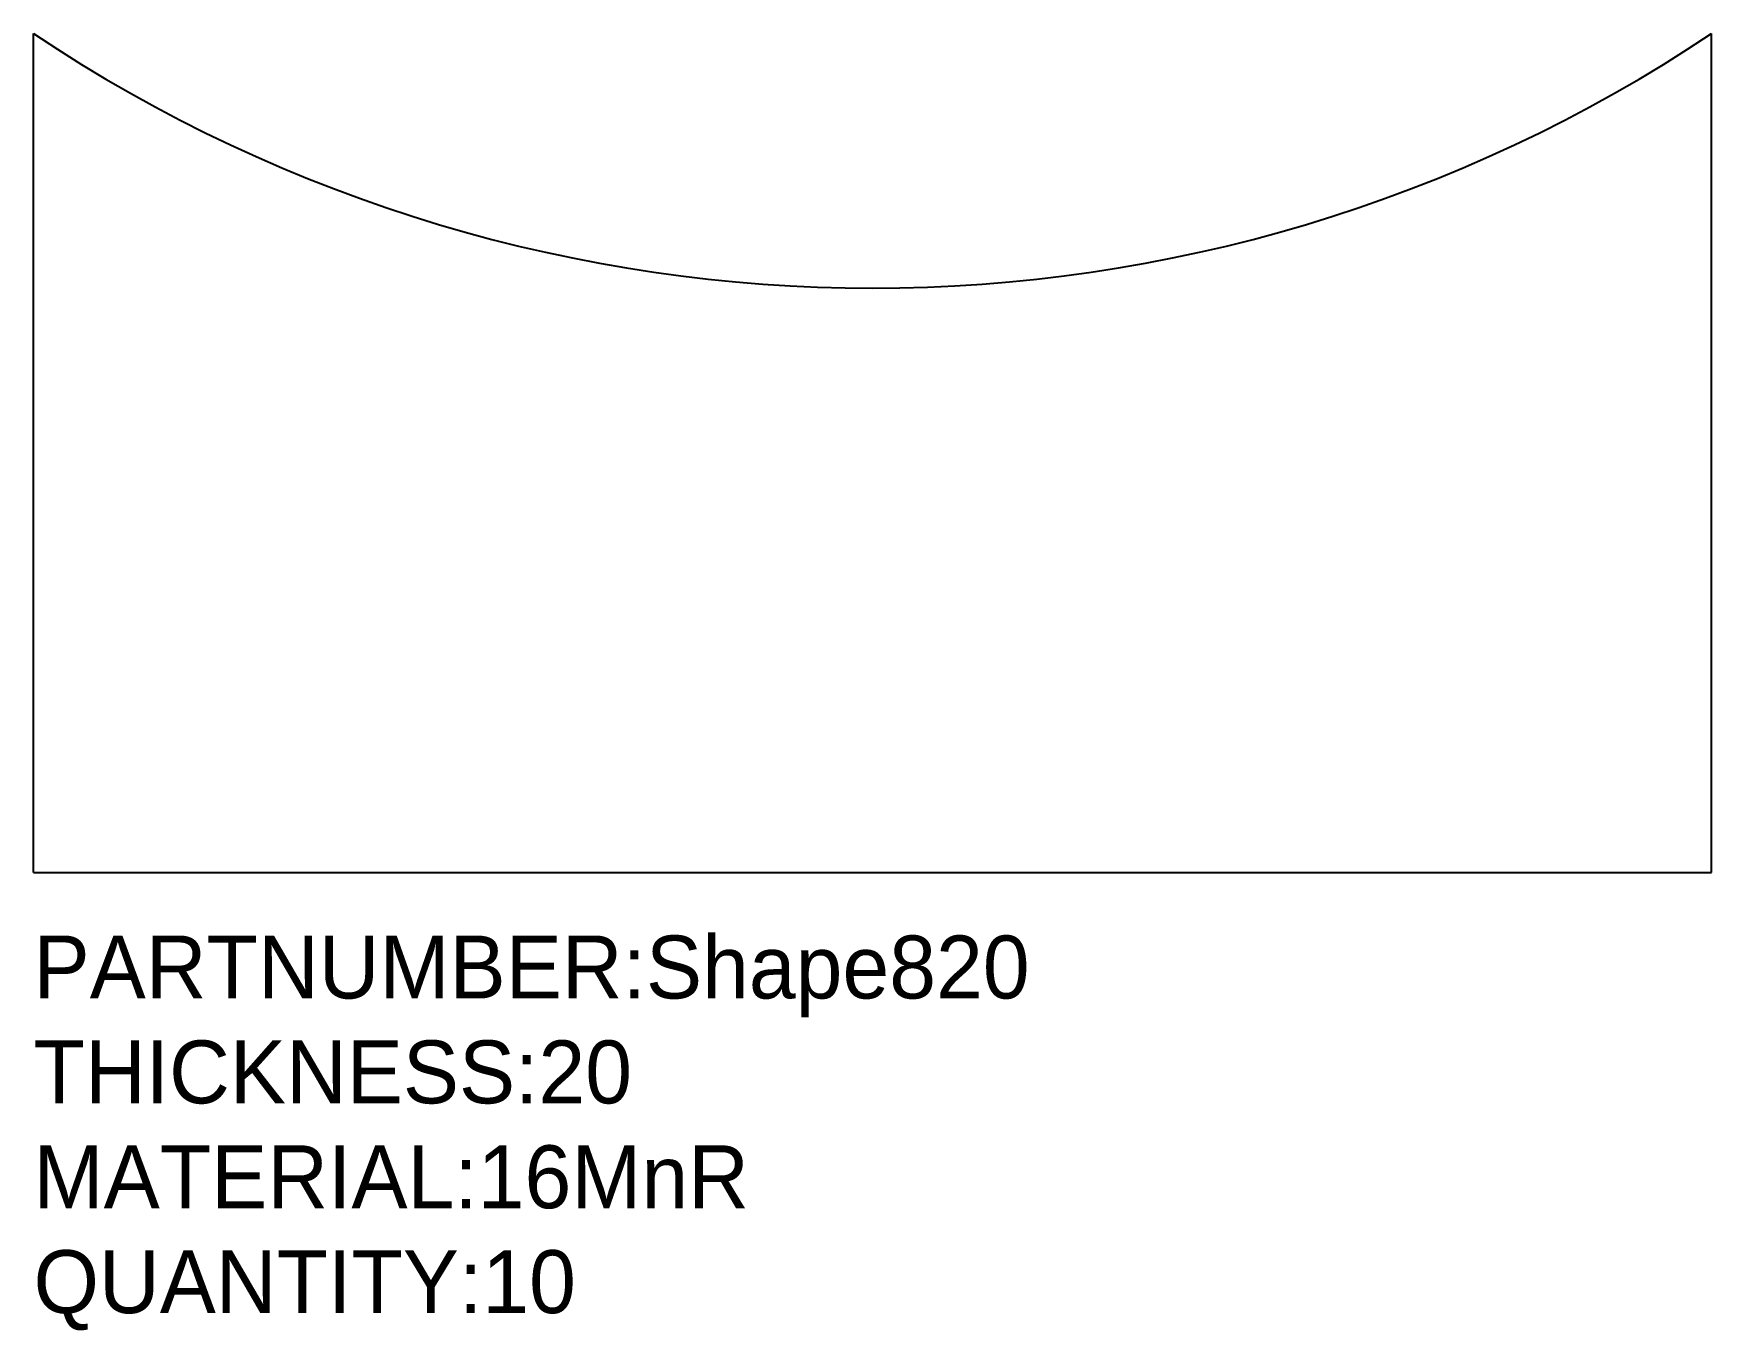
# Model space of a CAD drawing. Extents: x 0 to 200, y -55 to 100.
import ezdxf

# ---------------------------------------------------------------- set-up
doc = ezdxf.new("R2010")
doc.units = 0

msp = doc.modelspace()

# ---------------------------------------------------------------- linework, layer by layer
for p, q in [((0, 0), (0, 100)), ((200, 0), (200, 100)), ((0, 0), (200, 0))]:
    msp.add_line(p, q)
msp.add_arc((100, 249.67), 180, -123.749, -56.251)

# ---------------------------------------------------------------- texts
for s, p in [('PARTNUMBER:Shape820', (0, -15)), ('THICKNESS:20', (0, -27.5)), ('MATERIAL:16MnR', (0, -40)), ('QUANTITY:10', (0, -52.5))]:
    msp.add_text(s, height=7.5).set_placement(p)

doc.saveas('drawing.dxf')
